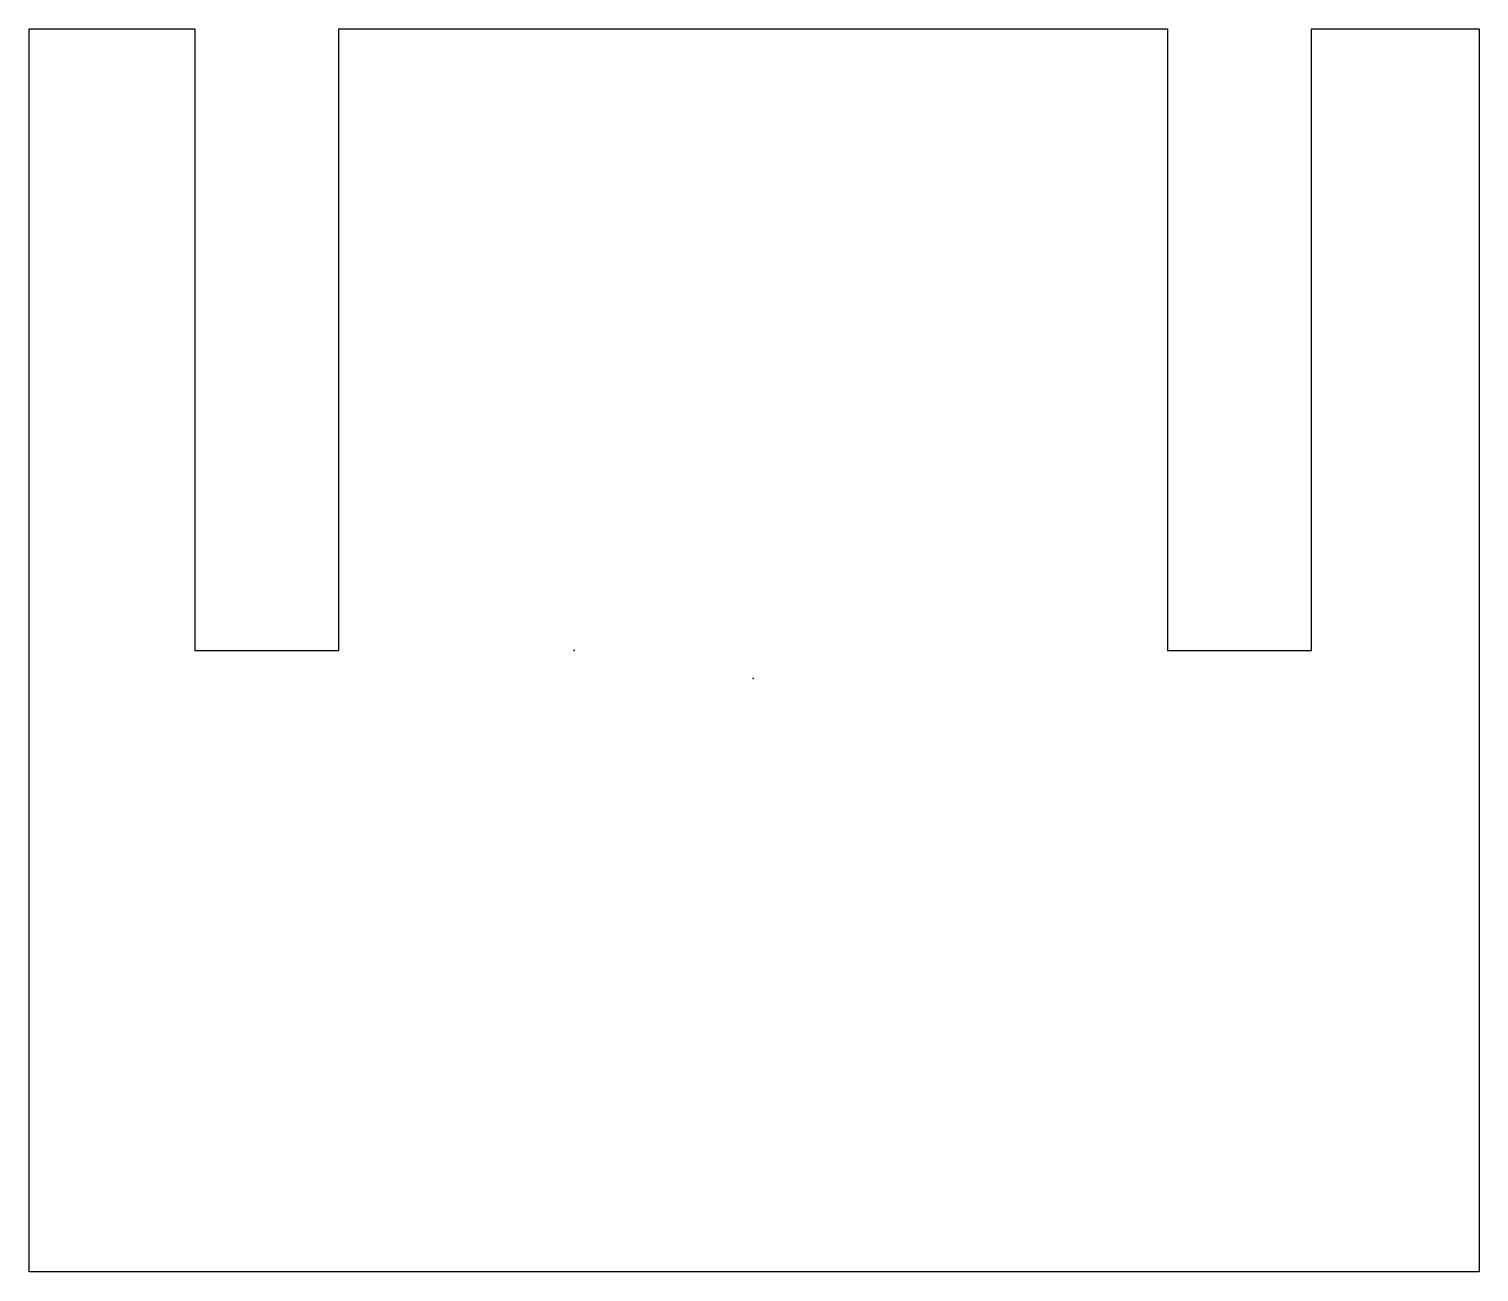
# Model space of a CAD drawing. Header units: millimetres. Extents: x -17.5 to 17.5, y -14.3 to 15.7.
import ezdxf

# ---------------------------------------------------------------- set-up
doc = ezdxf.new("R2010")
doc.units = ezdxf.units.MM
doc.header["$MEASUREMENT"] = 0
doc.layers.add('encoder_divider_2 v1_Sketch1', color=7, linetype='Continuous')

msp = doc.modelspace()

# ---------------------------------------------------------------- linework, layer by layer
at = {"layer": 'encoder_divider_2 v1_Sketch1'}
for p, q in [((-17.48, -14.322), (-17.48, 15.678)), ((-17.48, 15.678), (-13.48, 15.678)), ((-13.48, 15.678), (-13.48, 0.678)), ((-10, 0.678), (-10, 15.678)), ((-10, 15.678), (10, 15.678)), ((10, 15.678), (10, 0.678)), ((13.48, 15.678), (17.52, 15.678)), ((13.48, 0.678), (13.48, 15.678)), ((17.52, 15.678), (17.52, -14.322)), ((-13.48, 0.678), (-10, 0.678)), ((10, 0.678), (13.48, 0.678)), ((17.52, -14.322), (-17.48, -14.322))]:
    msp.add_line(p, q, dxfattribs=at)
for p in [(-4.322, 0.678), (0, 0)]:
    msp.add_point(p, dxfattribs=at)

doc.saveas('drawing.dxf')
